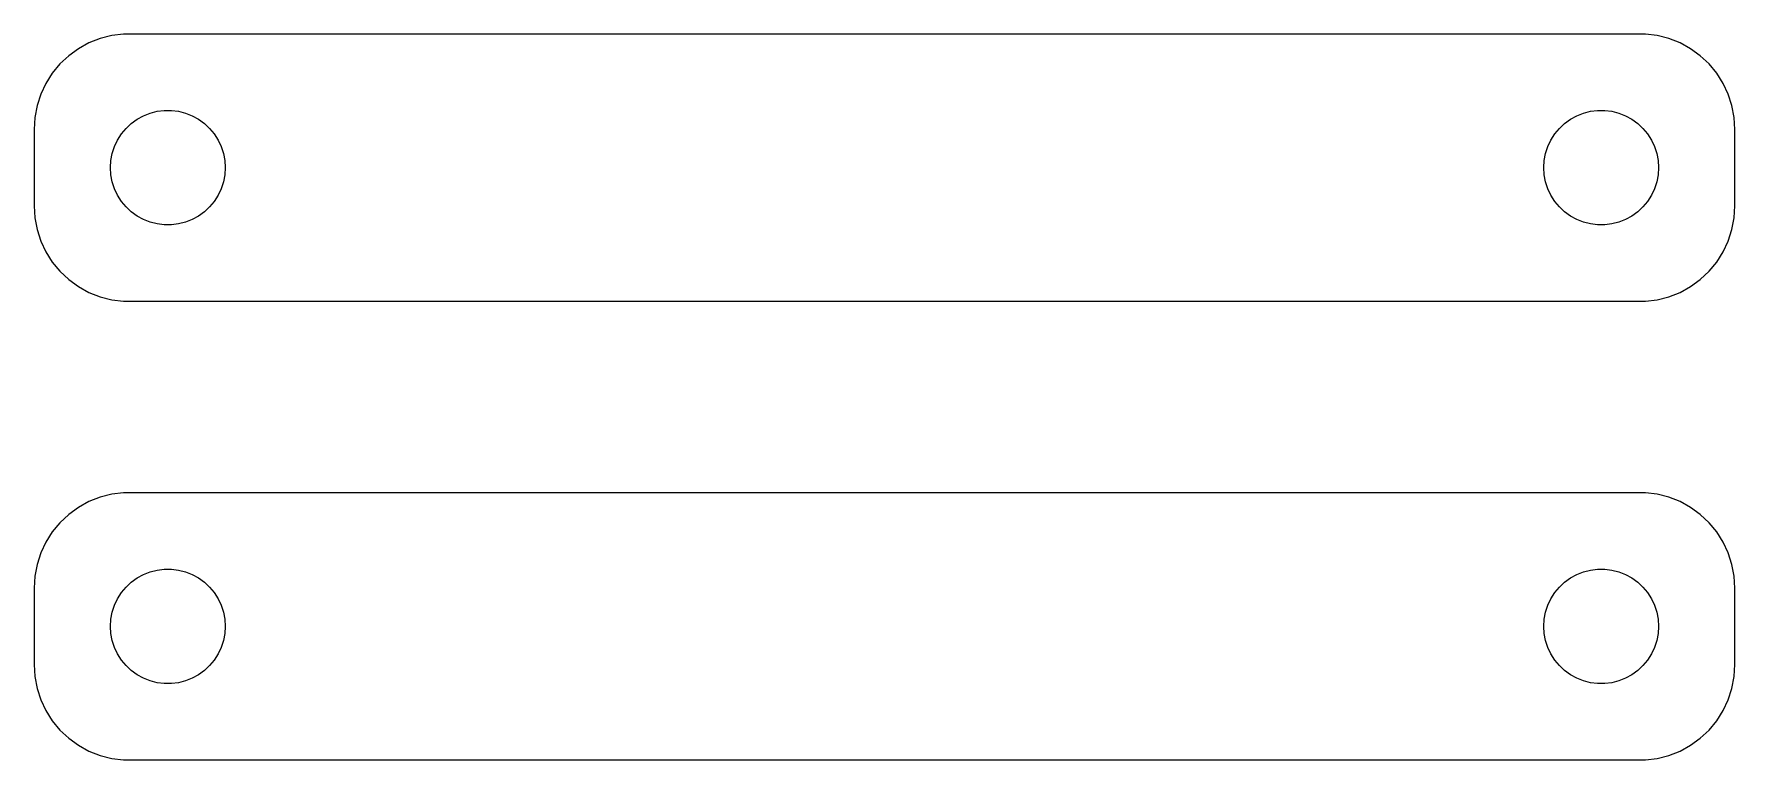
# Model space of a CAD drawing. Header units: metres. Extents: x -44.5 to 44.5, y 17 to 55.
import ezdxf

# ---------------------------------------------------------------- set-up
doc = ezdxf.new("R2010")
doc.units = ezdxf.units.M

msp = doc.modelspace()

# ---------------------------------------------------------------- linework, layer by layer
for p, q in [((-41.6289, 54.5241), (-42.1791, 54.2216)), ((-41.0451, 54.7553), (-41.6289, 54.5241)), ((-40.4369, 54.9114), (-41.0451, 54.7553)), ((-39.8139, 54.9901), (-40.4369, 54.9114)), ((39.8139, 54.9901), (-39.8139, 54.9901)), ((40.4369, 54.9114), (39.8139, 54.9901)), ((41.0451, 54.7553), (40.4369, 54.9114)), ((41.6289, 54.5241), (41.0451, 54.7553)), ((42.1791, 54.2216), (41.6289, 54.5241)), ((-43.1448, 53.4227), (-43.5451, 52.9389)), ((-42.6871, 53.8526), (-43.1448, 53.4227)), ((-42.1791, 54.2216), (-42.6871, 53.8526)), ((42.6871, 53.8526), (42.1791, 54.2216)), ((43.1448, 53.4227), (42.6871, 53.8526)), ((43.5451, 52.9389), (43.1448, 53.4227)), ((-43.5451, 52.9389), (-43.8815, 52.4088)), ((43.8815, 52.4088), (43.5451, 52.9389)), ((-44.1489, 51.8406), (-44.3429, 51.2434)), ((-43.8815, 52.4088), (-44.1489, 51.8406)), ((44.1489, 51.8406), (43.8815, 52.4088)), ((44.3429, 51.2434), (44.1489, 51.8406)), ((-44.3429, 51.2434), (-44.4606, 50.6267)), ((-38.7773, 50.7145), (-38.427, 50.8532)), ((-38.427, 50.8532), (-38.0621, 50.9469)), ((-38.0621, 50.9469), (-37.6884, 50.9941)), ((-37.6884, 50.9941), (-37.3116, 50.9941)), ((-37.3116, 50.9941), (-36.9379, 50.9469)), ((-36.9379, 50.9469), (-36.5729, 50.8532)), ((-36.5729, 50.8532), (-36.2227, 50.7145)), ((36.2227, 50.7145), (36.5729, 50.8532)), ((36.5729, 50.8532), (36.9379, 50.9469)), ((36.9379, 50.9469), (37.3116, 50.9941)), ((37.3116, 50.9941), (37.6884, 50.9941)), ((37.6884, 50.9941), (38.0621, 50.9469)), ((38.0621, 50.9469), (38.427, 50.8532)), ((38.427, 50.8532), (38.7773, 50.7145)), ((44.4606, 50.6267), (44.3429, 51.2434)), ((-44.4606, 50.6267), (-44.5, 50)), ((-44.5, 50), (-44.5, 46)), ((-39.927, 49.7634), (-39.6869, 50.0536)), ((-39.6869, 50.0536), (-39.4123, 50.3115)), ((-39.4123, 50.3115), (-39.1075, 50.533)), ((-39.1075, 50.533), (-38.7773, 50.7145)), ((-36.2227, 50.7145), (-35.8925, 50.533)), ((-35.8925, 50.533), (-35.5877, 50.3115)), ((-35.5877, 50.3115), (-35.3131, 50.0536)), ((-35.3131, 50.0536), (-35.0729, 49.7634)), ((35.0729, 49.7634), (35.3131, 50.0536)), ((35.3131, 50.0536), (35.5877, 50.3115)), ((35.5877, 50.3115), (35.8925, 50.533)), ((35.8925, 50.533), (36.2227, 50.7145)), ((38.7773, 50.7145), (39.1075, 50.533)), ((39.1075, 50.533), (39.4123, 50.3115)), ((39.4123, 50.3115), (39.6869, 50.0536)), ((39.6869, 50.0536), (39.927, 49.7634)), ((44.5, 50), (44.4606, 50.6267)), ((44.5, 46), (44.5, 50)), ((-40.4057, 48.7461), (-40.2893, 49.1044)), ((-40.2893, 49.1044), (-40.1289, 49.4453)), ((-40.1289, 49.4453), (-39.927, 49.7634)), ((-35.0729, 49.7634), (-34.8711, 49.4453)), ((-34.8711, 49.4453), (-34.7107, 49.1044)), ((-34.7107, 49.1044), (-34.5942, 48.7461)), ((34.5942, 48.7461), (34.7107, 49.1044)), ((34.7107, 49.1044), (34.8711, 49.4453)), ((34.8711, 49.4453), (35.0729, 49.7634)), ((39.927, 49.7634), (40.1289, 49.4453)), ((40.1289, 49.4453), (40.2893, 49.1044)), ((40.2893, 49.1044), (40.4057, 48.7461)), ((-40.5, 48), (-40.4763, 48.376)), ((-40.4763, 48.376), (-40.4057, 48.7461)), ((-34.5942, 48.7461), (-34.5237, 48.376)), ((-34.5237, 48.376), (-34.5, 48)), ((34.5, 48), (34.5237, 48.376)), ((34.5237, 48.376), (34.5942, 48.7461)), ((40.4057, 48.7461), (40.4763, 48.376)), ((40.4763, 48.376), (40.5, 48)), ((-40.4763, 47.624), (-40.5, 48)), ((-40.4057, 47.2539), (-40.4763, 47.624)), ((-40.2893, 46.8956), (-40.4057, 47.2539)), ((-34.5942, 47.2539), (-34.7107, 46.8956)), ((-34.5237, 47.624), (-34.5942, 47.2539)), ((-34.5, 48), (-34.5237, 47.624)), ((34.5237, 47.624), (34.5, 48)), ((34.5942, 47.2539), (34.5237, 47.624)), ((34.7107, 46.8956), (34.5942, 47.2539)), ((40.4057, 47.2539), (40.2893, 46.8956)), ((40.4763, 47.624), (40.4057, 47.2539)), ((40.5, 48), (40.4763, 47.624)), ((-40.1289, 46.5547), (-40.2893, 46.8956)), ((-39.927, 46.2366), (-40.1289, 46.5547)), ((-34.8711, 46.5547), (-35.0729, 46.2366)), ((-34.7107, 46.8956), (-34.8711, 46.5547)), ((34.8711, 46.5547), (34.7107, 46.8956)), ((35.0729, 46.2366), (34.8711, 46.5547)), ((40.1289, 46.5547), (39.927, 46.2366)), ((40.2893, 46.8956), (40.1289, 46.5547)), ((-44.5, 46), (-44.4606, 45.3733)), ((-39.6869, 45.9464), (-39.927, 46.2366)), ((-39.4123, 45.6885), (-39.6869, 45.9464)), ((-39.1075, 45.467), (-39.4123, 45.6885)), ((-38.7773, 45.2855), (-39.1075, 45.467)), ((-35.8925, 45.467), (-36.2227, 45.2855)), ((-35.5877, 45.6885), (-35.8925, 45.467)), ((-35.3131, 45.9464), (-35.5877, 45.6885)), ((-35.0729, 46.2366), (-35.3131, 45.9464)), ((35.3131, 45.9464), (35.0729, 46.2366)), ((35.5877, 45.6885), (35.3131, 45.9464)), ((35.8925, 45.467), (35.5877, 45.6885)), ((36.2227, 45.2855), (35.8925, 45.467)), ((39.1075, 45.467), (38.7773, 45.2855)), ((39.4123, 45.6885), (39.1075, 45.467)), ((39.6869, 45.9464), (39.4123, 45.6885)), ((39.927, 46.2366), (39.6869, 45.9464)), ((44.4606, 45.3733), (44.5, 46)), ((-44.4606, 45.3733), (-44.3429, 44.7566)), ((-44.3429, 44.7566), (-44.1489, 44.1594)), ((-38.427, 45.1468), (-38.7773, 45.2855)), ((-38.0621, 45.0531), (-38.427, 45.1468)), ((-37.6884, 45.0059), (-38.0621, 45.0531)), ((-37.3116, 45.0059), (-37.6884, 45.0059)), ((-36.9379, 45.0531), (-37.3116, 45.0059)), ((-36.5729, 45.1468), (-36.9379, 45.0531)), ((-36.2227, 45.2855), (-36.5729, 45.1468)), ((36.5729, 45.1468), (36.2227, 45.2855)), ((36.9379, 45.0531), (36.5729, 45.1468)), ((37.3116, 45.0059), (36.9379, 45.0531)), ((37.6884, 45.0059), (37.3116, 45.0059)), ((38.0621, 45.0531), (37.6884, 45.0059)), ((38.427, 45.1468), (38.0621, 45.0531)), ((38.7773, 45.2855), (38.427, 45.1468)), ((44.1489, 44.1594), (44.3429, 44.7566)), ((44.3429, 44.7566), (44.4606, 45.3733)), ((-44.1489, 44.1594), (-43.8815, 43.5912)), ((43.8815, 43.5912), (44.1489, 44.1594)), ((-43.8815, 43.5912), (-43.5451, 43.0611)), ((-43.5451, 43.0611), (-43.1448, 42.5773)), ((43.1448, 42.5773), (43.5451, 43.0611)), ((43.5451, 43.0611), (43.8815, 43.5912)), ((-43.1448, 42.5773), (-42.6871, 42.1474)), ((-42.6871, 42.1474), (-42.1791, 41.7784)), ((42.1791, 41.7784), (42.6871, 42.1474)), ((42.6871, 42.1474), (43.1448, 42.5773)), ((-42.1791, 41.7784), (-41.6289, 41.4759)), ((-41.6289, 41.4759), (-41.0451, 41.2447)), ((-41.0451, 41.2447), (-40.4369, 41.0886)), ((-40.4369, 41.0886), (-39.8139, 41.0099)), ((-39.8139, 41.0099), (39.8139, 41.0099)), ((39.8139, 41.0099), (40.4369, 41.0886)), ((40.4369, 41.0886), (41.0451, 41.2447)), ((41.0451, 41.2447), (41.6289, 41.4759)), ((41.6289, 41.4759), (42.1791, 41.7784)), ((-41.6289, 30.5241), (-42.1791, 30.2216)), ((-41.0451, 30.7553), (-41.6289, 30.5241)), ((-40.4369, 30.9114), (-41.0451, 30.7553)), ((-39.8139, 30.9901), (-40.4369, 30.9114)), ((39.8139, 30.9901), (-39.8139, 30.9901)), ((40.4369, 30.9114), (39.8139, 30.9901)), ((41.0451, 30.7553), (40.4369, 30.9114)), ((41.6289, 30.5241), (41.0451, 30.7553)), ((42.1791, 30.2216), (41.6289, 30.5241)), ((-43.1448, 29.4227), (-43.5451, 28.9389)), ((-42.6871, 29.8526), (-43.1448, 29.4227)), ((-42.1791, 30.2216), (-42.6871, 29.8526)), ((42.6871, 29.8526), (42.1791, 30.2216)), ((43.1448, 29.4227), (42.6871, 29.8526)), ((43.5451, 28.9389), (43.1448, 29.4227)), ((-43.5451, 28.9389), (-43.8815, 28.4088)), ((43.8815, 28.4088), (43.5451, 28.9389)), ((-44.1489, 27.8406), (-44.3429, 27.2434)), ((-43.8815, 28.4088), (-44.1489, 27.8406)), ((44.1489, 27.8406), (43.8815, 28.4088)), ((44.3429, 27.2434), (44.1489, 27.8406)), ((-44.3429, 27.2434), (-44.4606, 26.6267)), ((-39.1075, 26.533), (-38.7773, 26.7145)), ((-38.7773, 26.7145), (-38.427, 26.8532)), ((-38.427, 26.8532), (-38.0621, 26.9469)), ((-38.0621, 26.9469), (-37.6884, 26.9941)), ((-37.6884, 26.9941), (-37.3116, 26.9941)), ((-37.3116, 26.9941), (-36.9379, 26.9469)), ((-36.9379, 26.9469), (-36.5729, 26.8532)), ((-36.5729, 26.8532), (-36.2227, 26.7145)), ((-36.2227, 26.7145), (-35.8925, 26.533)), ((35.8925, 26.533), (36.2227, 26.7145)), ((36.2227, 26.7145), (36.5729, 26.8532)), ((36.5729, 26.8532), (36.9379, 26.9469)), ((36.9379, 26.9469), (37.3116, 26.9941)), ((37.3116, 26.9941), (37.6884, 26.9941)), ((37.6884, 26.9941), (38.0621, 26.9469)), ((38.0621, 26.9469), (38.427, 26.8532)), ((38.427, 26.8532), (38.7773, 26.7145)), ((38.7773, 26.7145), (39.1075, 26.533)), ((44.4606, 26.6267), (44.3429, 27.2434)), ((-44.4606, 26.6267), (-44.5, 26)), ((-44.5, 26), (-44.5, 22)), ((-39.927, 25.7634), (-39.6869, 26.0536)), ((-39.6869, 26.0536), (-39.4123, 26.3115)), ((-39.4123, 26.3115), (-39.1075, 26.533)), ((-35.8925, 26.533), (-35.5877, 26.3115)), ((-35.5877, 26.3115), (-35.3131, 26.0536)), ((-35.3131, 26.0536), (-35.0729, 25.7634)), ((35.0729, 25.7634), (35.3131, 26.0536)), ((35.3131, 26.0536), (35.5877, 26.3115)), ((35.5877, 26.3115), (35.8925, 26.533)), ((39.1075, 26.533), (39.4123, 26.3115)), ((39.4123, 26.3115), (39.6869, 26.0536)), ((39.6869, 26.0536), (39.927, 25.7634)), ((44.5, 26), (44.4606, 26.6267)), ((44.5, 22), (44.5, 26)), ((-40.4057, 24.7461), (-40.2893, 25.1044)), ((-40.2893, 25.1044), (-40.1289, 25.4453)), ((-40.1289, 25.4453), (-39.927, 25.7634)), ((-35.0729, 25.7634), (-34.8711, 25.4453)), ((-34.8711, 25.4453), (-34.7107, 25.1044)), ((-34.7107, 25.1044), (-34.5942, 24.7461)), ((34.5942, 24.7461), (34.7107, 25.1044)), ((34.7107, 25.1044), (34.8711, 25.4453)), ((34.8711, 25.4453), (35.0729, 25.7634)), ((39.927, 25.7634), (40.1289, 25.4453)), ((40.1289, 25.4453), (40.2893, 25.1044)), ((40.2893, 25.1044), (40.4057, 24.7461)), ((-40.5, 24), (-40.4763, 24.376)), ((-40.4763, 24.376), (-40.4057, 24.7461)), ((-34.5942, 24.7461), (-34.5237, 24.376)), ((-34.5237, 24.376), (-34.5, 24)), ((34.5, 24), (34.5237, 24.376)), ((34.5237, 24.376), (34.5942, 24.7461)), ((40.4057, 24.7461), (40.4763, 24.376)), ((40.4763, 24.376), (40.5, 24)), ((-40.4763, 23.624), (-40.5, 24)), ((-40.4057, 23.2539), (-40.4763, 23.624)), ((-40.2893, 22.8956), (-40.4057, 23.2539)), ((-34.5942, 23.2539), (-34.7107, 22.8956)), ((-34.5237, 23.624), (-34.5942, 23.2539)), ((-34.5, 24), (-34.5237, 23.624)), ((34.5237, 23.624), (34.5, 24)), ((34.5942, 23.2539), (34.5237, 23.624)), ((34.7107, 22.8956), (34.5942, 23.2539)), ((40.4057, 23.2539), (40.2893, 22.8956)), ((40.4763, 23.624), (40.4057, 23.2539)), ((40.5, 24), (40.4763, 23.624)), ((-40.1289, 22.5547), (-40.2893, 22.8956)), ((-39.927, 22.2366), (-40.1289, 22.5547)), ((-34.8711, 22.5547), (-35.0729, 22.2366)), ((-34.7107, 22.8956), (-34.8711, 22.5547)), ((34.8711, 22.5547), (34.7107, 22.8956)), ((35.0729, 22.2366), (34.8711, 22.5547)), ((40.1289, 22.5547), (39.927, 22.2366)), ((40.2893, 22.8956), (40.1289, 22.5547)), ((-44.5, 22), (-44.4606, 21.3733)), ((-44.4606, 21.3733), (-44.3429, 20.7566)), ((-39.6869, 21.9464), (-39.927, 22.2366)), ((-39.4123, 21.6885), (-39.6869, 21.9464)), ((-39.1075, 21.467), (-39.4123, 21.6885)), ((-38.7773, 21.2855), (-39.1075, 21.467)), ((-35.8925, 21.467), (-36.2227, 21.2855)), ((-35.5877, 21.6885), (-35.8925, 21.467)), ((-35.3131, 21.9464), (-35.5877, 21.6885)), ((-35.0729, 22.2366), (-35.3131, 21.9464)), ((35.3131, 21.9464), (35.0729, 22.2366)), ((35.5877, 21.6885), (35.3131, 21.9464)), ((35.8925, 21.467), (35.5877, 21.6885)), ((36.2227, 21.2855), (35.8925, 21.467)), ((39.1075, 21.467), (38.7773, 21.2855)), ((39.4123, 21.6885), (39.1075, 21.467)), ((39.6869, 21.9464), (39.4123, 21.6885)), ((39.927, 22.2366), (39.6869, 21.9464)), ((44.3429, 20.7566), (44.4606, 21.3733)), ((44.4606, 21.3733), (44.5, 22)), ((-44.3429, 20.7566), (-44.1489, 20.1594)), ((-38.427, 21.1468), (-38.7773, 21.2855)), ((-38.0621, 21.0531), (-38.427, 21.1468)), ((-37.6884, 21.0059), (-38.0621, 21.0531)), ((-37.3116, 21.0059), (-37.6884, 21.0059)), ((-36.9379, 21.0531), (-37.3116, 21.0059)), ((-36.5729, 21.1468), (-36.9379, 21.0531)), ((-36.2227, 21.2855), (-36.5729, 21.1468)), ((36.5729, 21.1468), (36.2227, 21.2855)), ((36.9379, 21.0531), (36.5729, 21.1468)), ((37.3116, 21.0059), (36.9379, 21.0531)), ((37.6884, 21.0059), (37.3116, 21.0059)), ((38.0621, 21.0531), (37.6884, 21.0059)), ((38.427, 21.1468), (38.0621, 21.0531)), ((38.7773, 21.2855), (38.427, 21.1468)), ((44.1489, 20.1594), (44.3429, 20.7566)), ((-44.1489, 20.1594), (-43.8815, 19.5912)), ((-43.8815, 19.5912), (-43.5451, 19.0611)), ((43.5451, 19.0611), (43.8815, 19.5912)), ((43.8815, 19.5912), (44.1489, 20.1594)), ((-43.5451, 19.0611), (-43.1448, 18.5773)), ((43.1448, 18.5773), (43.5451, 19.0611)), ((-43.1448, 18.5773), (-42.6871, 18.1474)), ((-42.6871, 18.1474), (-42.1791, 17.7784)), ((42.1791, 17.7784), (42.6871, 18.1474)), ((42.6871, 18.1474), (43.1448, 18.5773)), ((-42.1791, 17.7784), (-41.6289, 17.4759)), ((-41.6289, 17.4759), (-41.0451, 17.2447)), ((-41.0451, 17.2447), (-40.4369, 17.0886)), ((-40.4369, 17.0886), (-39.8139, 17.0099)), ((-39.8139, 17.0099), (39.8139, 17.0099)), ((39.8139, 17.0099), (40.4369, 17.0886)), ((40.4369, 17.0886), (41.0451, 17.2447)), ((41.0451, 17.2447), (41.6289, 17.4759)), ((41.6289, 17.4759), (42.1791, 17.7784))]:
    msp.add_line(p, q)

doc.saveas('drawing.dxf')
